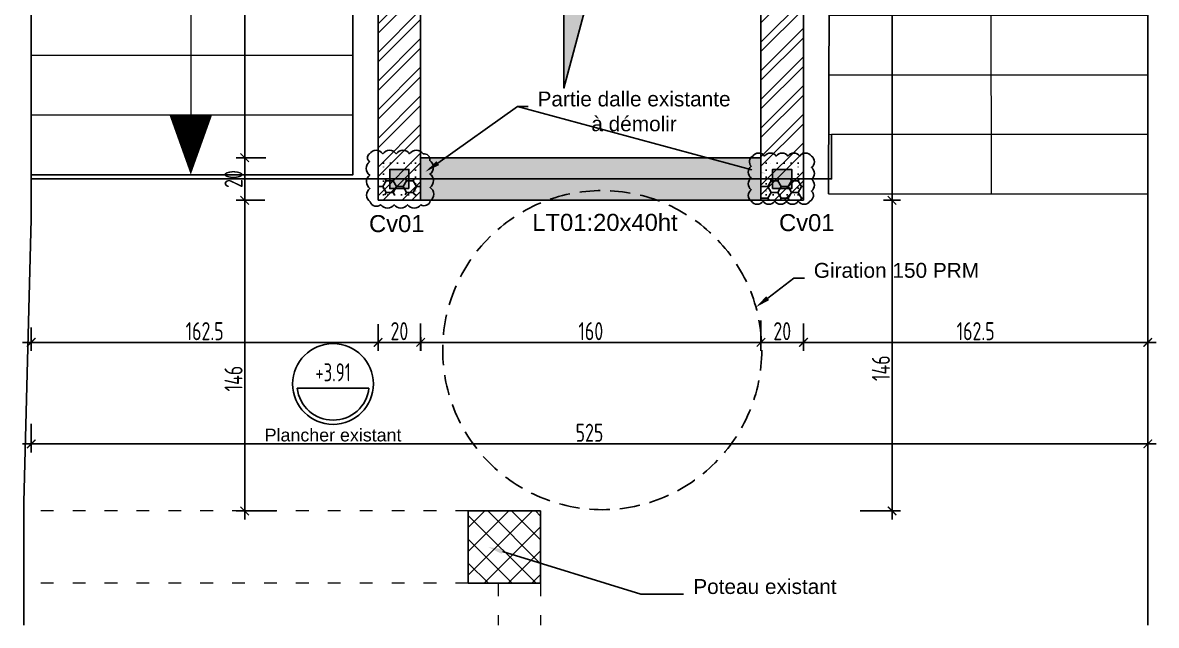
# Model space of a CAD drawing. Header units: millimetres. Extents: x -14819 to 43195, y -10328 to 20814.
# Drawn here: x 19606 to 20139, y -907 to -624 of the extents above; entities that cross this region are included whole.
import ezdxf
from ezdxf import colors
from ezdxf.entities.mleader import LeaderData, LeaderLine
from ezdxf.enums import TextEntityAlignment as Align
from ezdxf.math import Vec2, Vec3

# ---------------------------------------------------------------- set-up
doc = ezdxf.new("R2010")
doc.units = ezdxf.units.MM
doc.header["$PDMODE"] = 3
for name, pattern in [('ACAD_ISO03W100', [30, 12, -18]), ('CACHE', [9.525, 6.35, -3.175]), ('POINTILLE', [6.35, 0, -6.35])]:
    doc.linetypes.add(name, pattern=pattern)
for name, color, linetype, lineweight in [('-SOCNA- Fer- Coffrage', 173, 'Continuous', 25), ('Escalier', 8, 'Continuous', 18), ('Mur_coupe', 7, 'Continuous', 25), ('Mur_projeté', 8, 'ACAD_ISO03W100', 18)]:
    doc.layers.add(name, color=color, linetype=linetype, lineweight=lineweight)
doc.layers.add('-SOCNA- Textes', color=7, linetype='Continuous')
doc.layers.add('-SOCNA- Visible', color=66, linetype='Continuous', plot=False)
doc.styles.add('-ST-Arial', font='arial.ttf')
doc.styles.add('-ST-Isocp', font='isocp.shx', dxfattribs={"width": 0.8})
doc.dimstyles.new('Copie de -ST-25s', dxfattribs={"dimtxt": 8.5, "dimasz": 4, "dimexe": 4, "dimexo": 5, "dimgap": 1, "dimtad": 1, "dimdec": 1, "dimrnd": 0.5, "dimdsep": 46, "dimtxsty": '-ST-Isocp', "dimblk": 'ARCHTICK', "dimcen": 1.5, "dimdle": 4, "dimclrd": 30, "dimclre": 30, "dimclrt": 6, "dimadec": 1, "dimazin": 0, "dimtfac": 1, "dimtdec": 1, "dimtofl": 0, "dimtmove": 0, "dimatfit": 3, "dimfxl": 15, "dimfxlon": 1, "dimtolj": 1, "dimtzin": 0, "dimlwd": -1, "dimlwe": -1, "dimarcsym": 0})
pattern_1 = [(0, (-15551.389, -4113.263), (4.7625, 2.74963064), [3.175, -6.35]), (120, (-15551.389, -4113.263), (-4.7625, 2.74963066), [3.175, -6.35]), (60, (-15551.389, -4113.263), (1e-08, 5.4992613), [-6.35, 3.175])]

# ---------------------------------------------------------------- blocks, each defined once
blk = doc.blocks.new('A$C079E5DD5')
at = {"layer": 'Escalier', "color": 9}
for p, q in [((-1011.77, -1009.19, -195), (-861.51, -1009.15, -195)), ((-935.23, -1177.17, -195), (-935.27, -1009.17, -195)), ((-1011.76, -1037.19, -195), (-861.51, -1037.15, -195)), ((-1011.76, -1065.19, -195), (-861.51, -1065.15, -195)), ((-1011.75, -1093.19, -195), (-861.51, -1093.15, -195)), ((-1011.74, -1121.19, -195), (-861.51, -1121.15, -195)), ((-1011.74, -1149.19, -195), (-861.51, -1149.15, -195)), ((-1011.73, -1177.19, -195), (-861.51, -1177.15, -195))]:
    blk.add_line(p, q, dxfattribs=at)
at = {"layer": 'Escalier', "color": 9, "flags": 128}
blk.add_lwpolyline([(-1193.89, -916.17, 20, 0, 0), (-1221.89, -916.17, 0, 0, 0)], format="xyseb", dxfattribs=at)
blk.add_lwpolyline([(-1025.89, -916.52), (-1207.39, -916.5)], dxfattribs=at)
at = {"layer": 'Escalier', "color": 9, "elevation": -195, "flags": 128}
for points in [[(-1235.38, -1000.16), (-1386.66, -1000.16)], [(-1311.66, -1000.16), (-1311.63, -1140.16)], [(-1235.38, -1028.16), (-1386.66, -1028.16)], [(-1235.38, -1056.16), (-1386.66, -1056.16)], [(-1235.38, -1084.16), (-1386.66, -1084.16)], [(-1235.38, -1112.16), (-1386.66, -1112.16)], [(-1235.38, -1140.16), (-1386.66, -1140.16)]]:
    blk.add_lwpolyline(points, dxfattribs=at)
for points in [[(-935.27, -1037.17, 20, 0, 0), (-935.26, -1009.17, 0, 0, 0)], [(-1311.63, -1140.16, 20, 0, 0), (-1311.63, -1168.16, 0, 0, 0)]]:
    blk.add_lwpolyline(points, format="xyseb", dxfattribs=at)
at = {"layer": 'Mur_coupe', "color": 9}
for p, q in [((-1221.89, -990.2), (-1221.89, -840.18)), ((-1193.89, -990.2), (-1193.89, -840.18)), ((-1165.89, -990.2), (-1165.89, -840.18)), ((-1137.89, -990.2), (-1137.89, -840.18)), ((-1109.89, -990.2), (-1109.89, -840.18)), ((-1081.89, -990.2), (-1081.89, -840.18)), ((-1053.89, -990.2), (-1053.89, -840.18)), ((-1025.89, -990.2), (-1025.89, -840.18)), ((-1011.38, -990.17), (-1235.38, -990.17, -195)), ((-1011.38, -990.17, -195), (-1011.73, -1177.19, -195)), ((-1011.73, -1177.19), (-1011.38, -990.17))]:
    blk.add_line(p, q, dxfattribs=at)
at = {"layer": 'Mur_coupe', "color": 9, "elevation": -195, "flags": 128}
blk.add_lwpolyline([(-1235.38, -990.17), (-1235.38, -1168.16), (-1386.66, -1168.16)], dxfattribs=at)
blk = doc.blocks.new('_ArchTick')
at = {"color": 0, "linetype": 'ByBlock', "const_width": 0.15}
blk.add_lwpolyline([(-0.5, -0.5), (0.5, 0.5)], dxfattribs=at)
blk = doc.blocks.new('*D399')
at = {"layer": '-SOCNA- Fer- Coffrage', "color": 30, "ltscale": 1.5, "transparency": 16777216}
for p, q in [((19710.27, -703.44), (19710.27, -857.45)), ((19719.76, -707.44), (19706.27, -707.44)), ((19725.27, -853.45), (19706.27, -853.45))]:
    blk.add_line(p, q, dxfattribs=at)
at = {"layer": 'Defpoints', "color": 0, "ltscale": 1.5, "transparency": 16777216}
for p in [(19804.56, -707.44, -97.5), (19710.27, -853.45), (19815.4, -853.45)]:
    blk.add_point(p, dxfattribs=at)
at = {"layer": '-SOCNA- Fer- Coffrage', "color": 30, "ltscale": 1.5, "transparency": 16777216, "xscale": 4, "yscale": 4, "zscale": 4}
for p, rotation in [((19710.27, -707.44), 90), ((19710.27, -853.45), 270)]:
    blk.add_blockref('_ArchTick', p, dxfattribs=dict(at, rotation=rotation))
at = {"layer": '-SOCNA- Fer- Coffrage', "color": 6, "ltscale": 1.5, "transparency": 16777216, "insert": (19705.02, -791.25), "char_height": 8.5, "attachment_point": 5, "rotation": 90, "style": '-ST-Isocp'}
blk.add_mtext('\\A1;146', dxfattribs=at)
blk = doc.blocks.new('*D404')
at = {"layer": '-SOCNA- Fer- Coffrage', "color": 30, "ltscale": 1.5, "transparency": 16777216}
for p, q in [((20014.65, -503.44), (20014.65, -711.44)), ((20006.54, -507.44), (20018.65, -507.44)), ((20010.6, -707.44), (20018.65, -707.44))]:
    blk.add_line(p, q, dxfattribs=at)
at = {"layer": 'Defpoints', "color": 0, "ltscale": 1.5, "transparency": 16777216}
for p in [(19937.93, -507.44, -97.5), (19973.01, -707.44, -97.5), (20014.65, -707.44)]:
    blk.add_point(p, dxfattribs=at)
at = {"layer": '-SOCNA- Fer- Coffrage', "color": 30, "ltscale": 1.5, "transparency": 16777216, "xscale": 4, "yscale": 4, "zscale": 4}
for p, rotation in [((20014.65, -507.44), 90), ((20014.65, -707.44), 270)]:
    blk.add_blockref('_ArchTick', p, dxfattribs=dict(at, rotation=rotation))
at = {"layer": '-SOCNA- Fer- Coffrage', "color": 6, "ltscale": 1.5, "transparency": 16777216, "insert": (20009.4, -607.44), "char_height": 8.5, "attachment_point": 5, "rotation": 90, "style": '-ST-Isocp'}
blk.add_mtext('\\A1;200', dxfattribs=at)
blk = doc.blocks.new('*D405')
at = {"layer": '-SOCNA- Fer- Coffrage', "color": 30, "ltscale": 1.5, "transparency": 16777216}
for p, q in [((20014.65, -703.44), (20014.65, -857.45)), ((20010.6, -707.44), (20018.65, -707.44)), ((19999.65, -853.45), (20018.65, -853.45))]:
    blk.add_line(p, q, dxfattribs=at)
at = {"layer": 'Defpoints', "color": 0, "ltscale": 1.5, "transparency": 16777216}
for p in [(19973.01, -707.44, -97.5), (19849.4, -853.45), (20014.65, -853.45)]:
    blk.add_point(p, dxfattribs=at)
at = {"layer": '-SOCNA- Fer- Coffrage', "color": 30, "ltscale": 1.5, "transparency": 16777216, "xscale": 4, "yscale": 4, "zscale": 4}
for p, rotation in [((20014.65, -707.44), 90), ((20014.65, -853.45), 270)]:
    blk.add_blockref('_ArchTick', p, dxfattribs=dict(at, rotation=rotation))
at = {"layer": '-SOCNA- Fer- Coffrage', "color": 6, "ltscale": 1.5, "transparency": 16777216, "insert": (20009.4, -786.35), "char_height": 8.5, "attachment_point": 5, "rotation": 90, "style": '-ST-Isocp'}
blk.add_mtext('\\A1;146', dxfattribs=at)
blk = doc.blocks.new('*U333')
at = {"layer": '-SOCNA- Textes', "color": 1}
for p, q in [((-77, 6.3), (-77, 6.3)), ((-11.8, -19), (-79.3, -19)), ((-12, -32.8), (-12, -32.8))]:
    blk.add_line(p, q, dxfattribs=at)
blk.add_circle((-45.6, -15), 38, dxfattribs=at)
blk.add_arc((-45.6, -15), 34, 186.7563, 353.2437, dxfattribs=at)
at = {"layer": '-SOCNA- Textes', "color": 6, "style": '-ST-Isocp', "width": 0.75}
blk.add_attdef('NIVEAU_FINI', text='', height=14, dxfattribs=at).set_placement((-45.6, 32.7), align=Align.MIDDLE_CENTER)
at = {"layer": '-SOCNA- Textes', "style": '-ST-Isocp', "width": 0.75}
for tag, p in [('NIVEAU_BRUT', (-45.6, -4)), ('EPAISSEUR_DE_LA_DALLE', (-45.6, -34))]:
    blk.add_attdef(tag, text='', height=17, dxfattribs=at).set_placement(p, align=Align.MIDDLE_CENTER)
at = {"layer": '-SOCNA- Textes', "color": 6, "style": '-ST-Arial'}
blk.add_attdef('INFO', text='', height=12, dxfattribs=at).set_placement((-45.6, -63), align=Align.MIDDLE_CENTER)
blk = doc.blocks.new('*D406')
at = {"layer": '-SOCNA- Fer- Coffrage', "color": 30, "ltscale": 1.5, "transparency": 16777216}
for p, q in [((19609.89, -767.18), (19609.89, -778.2)), ((19773.01, -765.69), (19773.01, -778.2)), ((19605.89, -774.2), (19777.01, -774.2))]:
    blk.add_line(p, q, dxfattribs=at)
at = {"layer": 'Defpoints', "color": 0, "ltscale": 1.5, "transparency": 16777216}
for p in [(19609.89, -639.42, 195), (19773.01, -692.87, 97.5), (19773.01, -774.2)]:
    blk.add_point(p, dxfattribs=at)
at = {"layer": '-SOCNA- Fer- Coffrage', "color": 30, "ltscale": 1.5, "transparency": 16777216, "xscale": 4, "yscale": 4, "zscale": 4, "rotation": 180}
blk.add_blockref('_ArchTick', (19609.89, -774.2), dxfattribs=at)
at = {"layer": '-SOCNA- Fer- Coffrage', "color": 30, "ltscale": 1.5, "transparency": 16777216, "xscale": 4, "yscale": 4, "zscale": 4}
blk.add_blockref('_ArchTick', (19773.01, -774.2), dxfattribs=at)
at = {"layer": '-SOCNA- Fer- Coffrage', "color": 6, "ltscale": 1.5, "transparency": 16777216, "insert": (19691.45, -768.95), "char_height": 8.5, "attachment_point": 5, "style": '-ST-Isocp'}
blk.add_mtext('\\A1;162.5', dxfattribs=at)
blk = doc.blocks.new('*D407')
at = {"layer": '-SOCNA- Fer- Coffrage', "color": 30, "ltscale": 1.5, "transparency": 16777216}
for p, q in [((19773.01, -765.69), (19773.01, -778.2)), ((19793.01, -765.37), (19793.01, -778.2)), ((19769.01, -774.2), (19797.01, -774.2))]:
    blk.add_line(p, q, dxfattribs=at)
at = {"layer": 'Defpoints', "color": 0, "ltscale": 1.5, "transparency": 16777216}
for p in [(19773.01, -692.87, 97.5), (19793.01, -688.9, 97.5), (19793.01, -774.2)]:
    blk.add_point(p, dxfattribs=at)
at = {"layer": '-SOCNA- Fer- Coffrage', "color": 30, "ltscale": 1.5, "transparency": 16777216, "xscale": 4, "yscale": 4, "zscale": 4, "rotation": 180}
blk.add_blockref('_ArchTick', (19773.01, -774.2), dxfattribs=at)
at = {"layer": '-SOCNA- Fer- Coffrage', "color": 30, "ltscale": 1.5, "transparency": 16777216, "xscale": 4, "yscale": 4, "zscale": 4}
blk.add_blockref('_ArchTick', (19793.01, -774.2), dxfattribs=at)
at = {"layer": '-SOCNA- Fer- Coffrage', "color": 6, "ltscale": 1.5, "transparency": 16777216, "insert": (19783.01, -768.95), "char_height": 8.5, "attachment_point": 5, "style": '-ST-Isocp'}
blk.add_mtext('\\A1;20', dxfattribs=at)
blk = doc.blocks.new('*D408')
at = {"layer": '-SOCNA- Fer- Coffrage', "color": 30, "ltscale": 1.5, "transparency": 16777216}
for p, q in [((19953.01, -763.94), (19953.01, -778.2)), ((19793.02, -771.82), (19793.02, -778.2)), ((19789.02, -774.2), (19957.01, -774.2))]:
    blk.add_line(p, q, dxfattribs=at)
at = {"layer": 'Defpoints', "color": 0, "ltscale": 1.5, "transparency": 16777216}
for p in [(19953.01, -667.52, 97.5), (19793.02, -743.44, 97.5), (19953.01, -774.2)]:
    blk.add_point(p, dxfattribs=at)
at = {"layer": '-SOCNA- Fer- Coffrage', "color": 30, "ltscale": 1.5, "transparency": 16777216, "xscale": 4, "yscale": 4, "zscale": 4, "rotation": 180}
blk.add_blockref('_ArchTick', (19793.02, -774.2), dxfattribs=at)
at = {"layer": '-SOCNA- Fer- Coffrage', "color": 30, "ltscale": 1.5, "transparency": 16777216, "xscale": 4, "yscale": 4, "zscale": 4}
blk.add_blockref('_ArchTick', (19953.01, -774.2), dxfattribs=at)
at = {"layer": '-SOCNA- Fer- Coffrage', "color": 6, "ltscale": 1.5, "transparency": 16777216, "insert": (19873.01, -768.95), "char_height": 8.5, "attachment_point": 5, "style": '-ST-Isocp'}
blk.add_mtext('\\A1;160', dxfattribs=at)
blk = doc.blocks.new('*D409')
at = {"layer": '-SOCNA- Fer- Coffrage', "color": 30, "ltscale": 1.5, "transparency": 16777216}
for p, q in [((19953.01, -763.94), (19953.01, -778.2)), ((19973.01, -765.41), (19973.01, -778.2)), ((19949.01, -774.2), (19977.01, -774.2))]:
    blk.add_line(p, q, dxfattribs=at)
at = {"layer": 'Defpoints', "color": 0, "ltscale": 1.5, "transparency": 16777216}
for p in [(19953.01, -667.52, 97.5), (19973.01, -689.47, 97.5), (19973.01, -774.2)]:
    blk.add_point(p, dxfattribs=at)
at = {"layer": '-SOCNA- Fer- Coffrage', "color": 30, "ltscale": 1.5, "transparency": 16777216, "xscale": 4, "yscale": 4, "zscale": 4, "rotation": 180}
blk.add_blockref('_ArchTick', (19953.01, -774.2), dxfattribs=at)
at = {"layer": '-SOCNA- Fer- Coffrage', "color": 30, "ltscale": 1.5, "transparency": 16777216, "xscale": 4, "yscale": 4, "zscale": 4}
blk.add_blockref('_ArchTick', (19973.01, -774.2), dxfattribs=at)
at = {"layer": '-SOCNA- Fer- Coffrage', "color": 6, "ltscale": 1.5, "transparency": 16777216, "insert": (19963.01, -768.95), "char_height": 8.5, "attachment_point": 5, "style": '-ST-Isocp'}
blk.add_mtext('\\A1;20', dxfattribs=at)
blk = doc.blocks.new('*D410')
at = {"layer": '-SOCNA- Fer- Coffrage', "color": 30, "ltscale": 1.5, "transparency": 16777216}
for p, q in [((20134.89, -760.5), (20134.89, -778.2)), ((19973.01, -765.41), (19973.01, -778.2)), ((19969.01, -774.2), (20138.89, -774.2))]:
    blk.add_line(p, q, dxfattribs=at)
at = {"layer": 'Defpoints', "color": 0, "ltscale": 1.5, "transparency": 16777216}
for p in [(19973.01, -689.47, 97.5), (20134.89, -755.5), (20134.89, -774.2)]:
    blk.add_point(p, dxfattribs=at)
at = {"layer": '-SOCNA- Fer- Coffrage', "color": 30, "ltscale": 1.5, "transparency": 16777216, "xscale": 4, "yscale": 4, "zscale": 4, "rotation": 180}
blk.add_blockref('_ArchTick', (19973.01, -774.2), dxfattribs=at)
at = {"layer": '-SOCNA- Fer- Coffrage', "color": 30, "ltscale": 1.5, "transparency": 16777216, "xscale": 4, "yscale": 4, "zscale": 4}
blk.add_blockref('_ArchTick', (20134.89, -774.2), dxfattribs=at)
at = {"layer": '-SOCNA- Fer- Coffrage', "color": 6, "ltscale": 1.5, "transparency": 16777216, "insert": (20053.95, -768.95), "char_height": 8.5, "attachment_point": 5, "style": '-ST-Isocp'}
blk.add_mtext('\\A1;162.5', dxfattribs=at)
blk = doc.blocks.new('*D412')
at = {"layer": '-SOCNA- Fer- Coffrage', "color": 30, "ltscale": 1.5, "transparency": 16777216}
for p, q in [((20134.89, -806.96), (20134.89, -825.96)), ((19609.89, -812.47), (19609.89, -825.96)), ((20138.89, -821.96), (19605.89, -821.96))]:
    blk.add_line(p, q, dxfattribs=at)
at = {"layer": 'Defpoints', "color": 0, "ltscale": 1.5, "transparency": 16777216}
for p in [(19609.89, -629.38, 195), (20134.89, -637.32), (19609.89, -821.96)]:
    blk.add_point(p, dxfattribs=at)
at = {"layer": '-SOCNA- Fer- Coffrage', "color": 30, "ltscale": 1.5, "transparency": 16777216, "xscale": 4, "yscale": 4, "zscale": 4, "rotation": 180}
blk.add_blockref('_ArchTick', (19609.89, -821.96), dxfattribs=at)
at = {"layer": '-SOCNA- Fer- Coffrage', "color": 30, "ltscale": 1.5, "transparency": 16777216, "xscale": 4, "yscale": 4, "zscale": 4}
blk.add_blockref('_ArchTick', (20134.89, -821.96), dxfattribs=at)
at = {"layer": '-SOCNA- Fer- Coffrage', "color": 6, "ltscale": 1.5, "transparency": 16777216, "insert": (19872.39, -816.71), "char_height": 8.5, "attachment_point": 5, "style": '-ST-Isocp'}
blk.add_mtext('\\A1;525', dxfattribs=at)
blk = doc.blocks.new('A$C5A907F53')
at = {"layer": '-SOCNA- Fer- Coffrage', "ltscale": 1.5}
h = blk.add_hatch(color=244, dxfattribs=at)
h.dxf.hatch_style = 1
h.paths.add_polyline_path([(-3, 3), (-3, 12), (-12, 12), (-12, 3)])
at = {"layer": '-SOCNA- Fer- Coffrage', "color": 173, "ltscale": 1.5}
blk.add_lwpolyline([(-12, 12), (-3, 12), (-3, 3), (-12, 3)], close=True, dxfattribs=at)
at = {"layer": '-SOCNA- Visible', "color": 173, "linetype": 'POINTILLE', "ltscale": 0.5}
blk.add_lwpolyline([(-15, 15), (0, 15), (0, 0), (-15, 0)], close=True, dxfattribs=at)
blk = doc.blocks.new('A$C18E16860')
at = {"layer": '-SOCNA- Fer- Coffrage', "ltscale": 1.5}
h = blk.add_hatch(dxfattribs=at)
h.set_pattern_fill('ANSI32', color=8)
h.set_pattern_definition([(45, (-35558.8295, -8405.841), (-6.735192, 6.735192), []), (45, (-35554.339, -8405.841), (-6.735192, 6.735192), [])])
h.paths.add_polyline_path([(202.87, 0), (202.87, -200), (222.87, -200), (222.87, 0)])
h.paths.add_polyline_path([(42.87, -200), (42.87, 0), (22.87, 0), (22.87, -200)])
h = blk.add_hatch(color=54, dxfattribs=at)
h.dxf.hatch_style = 1
h.paths.add_polyline_path([(202.87, 0), (42.87, 0), (42.87, -15), (202.87, -15)])
h = blk.add_hatch(color=54, dxfattribs=at)
h.dxf.hatch_style = 1
h.paths.add_polyline_path([(122.67, -100.38), (163.18, -89.49), (110.22, -89.49), (110.22, -147.21)])
h = blk.add_hatch(color=54, dxfattribs=at)
h.dxf.hatch_style = 1
h.paths.add_polyline_path([(202.87, -180), (42.87, -180), (42.87, -200), (202.87, -200)])
at = {"layer": '-SOCNA- Fer- Coffrage', "color": 4, "ltscale": 1.5}
for p, q in [((22.87, -200), (22.87, 0)), ((42.87, 0), (22.87, 0)), ((42.87, -200), (42.87, 0)), ((202.87, 0), (202.87, -200)), ((202.87, 0), (222.87, 0)), ((222.87, 0), (222.87, -200)), ((22.87, -200), (42.87, -200)), ((222.87, -200), (202.87, -200))]:
    blk.add_line(p, q, dxfattribs=at)
at = {"layer": '-SOCNA- Fer- Coffrage', "color": 2, "ltscale": 1.5}
for p, q in [((42.87, 0), (202.87, 0)), ((42.87, -15), (202.87, -15)), ((42.87, -180), (202.87, -180)), ((42.87, -200), (202.87, -200))]:
    blk.add_line(p, q, dxfattribs=at)
at = {"layer": '-SOCNA- Fer- Coffrage', "color": 8, "ltscale": 1.5}
blk.add_lwpolyline([(110.22, -89.49), (163.18, -89.49), (122.67, -100.38), (110.22, -147.21)], close=True, dxfattribs=at)
at = {"layer": '-SOCNA- Fer- Coffrage', "color": 173, "ltscale": 1.5, "xscale": -1}
blk.add_blockref('A$C5A907F53', (25.37, -15), dxfattribs=at)
at = {"layer": '-SOCNA- Fer- Coffrage', "color": 173, "ltscale": 1.5}
blk.add_blockref('A$C5A907F53', (220.37, -15), dxfattribs=at)
at = {"layer": '-SOCNA- Fer- Coffrage', "color": 173, "ltscale": 1.5, "rotation": 180}
blk.add_blockref('A$C5A907F53', (25.37, -182.5), dxfattribs=at)
at = {"layer": '-SOCNA- Fer- Coffrage', "color": 173, "ltscale": 1.5, "xscale": -1, "rotation": 180}
blk.add_blockref('A$C5A907F53', (220.37, -182.5), dxfattribs=at)
blk = doc.blocks.new('*D413')
at = {"layer": '-SOCNA- Fer- Coffrage', "color": 30, "ltscale": 1.5, "transparency": 16777216}
for p, q in [((19720.27, -687.44), (19706.27, -687.44)), ((19710.27, -711.44), (19710.27, -683.44)), ((19719.82, -707.44), (19706.27, -707.44))]:
    blk.add_line(p, q, dxfattribs=at)
at = {"layer": 'Defpoints', "color": 0, "ltscale": 1.5, "transparency": 16777216}
for p in [(19710.27, -687.44), (19812.47, -687.44, 97.5), (19805.47, -707.44, 97.5)]:
    blk.add_point(p, dxfattribs=at)
at = {"layer": '-SOCNA- Fer- Coffrage', "color": 30, "ltscale": 1.5, "transparency": 16777216, "xscale": 4, "yscale": 4, "zscale": 4}
for p, rotation in [((19710.27, -687.44), 90), ((19710.27, -707.44), 270)]:
    blk.add_blockref('_ArchTick', p, dxfattribs=dict(at, rotation=rotation))
at = {"layer": '-SOCNA- Fer- Coffrage', "color": 6, "ltscale": 1.5, "transparency": 16777216, "insert": (19705.02, -697.44), "char_height": 8.5, "attachment_point": 5, "rotation": 90, "style": '-ST-Isocp'}
blk.add_mtext('\\A1;20', dxfattribs=at)
blk = doc.blocks.new('*D414')
at = {"layer": '-SOCNA- Fer- Coffrage', "color": 30, "ltscale": 1.5, "transparency": 16777216}
for p, q in [((19710.27, -691.44), (19710.27, -518.44)), ((19719.97, -522.44), (19706.27, -522.44)), ((19720.27, -687.44), (19706.27, -687.44))]:
    blk.add_line(p, q, dxfattribs=at)
at = {"layer": 'Defpoints', "color": 0, "ltscale": 1.5, "transparency": 16777216}
for p in [(19710.27, -522.44), (19807.7, -522.44, 97.5), (19812.47, -687.44, 97.5)]:
    blk.add_point(p, dxfattribs=at)
at = {"layer": '-SOCNA- Fer- Coffrage', "color": 30, "ltscale": 1.5, "transparency": 16777216, "xscale": 4, "yscale": 4, "zscale": 4}
for p, rotation in [((19710.27, -522.44), 90), ((19710.27, -687.44), 270)]:
    blk.add_blockref('_ArchTick', p, dxfattribs=dict(at, rotation=rotation))
at = {"layer": '-SOCNA- Fer- Coffrage', "color": 6, "ltscale": 1.5, "transparency": 16777216, "insert": (19705.02, -599.19), "char_height": 8.5, "attachment_point": 5, "rotation": 90, "style": '-ST-Isocp'}
blk.add_mtext('\\A1;165', dxfattribs=at)

msp = doc.modelspace()

# ---------------------------------------------------------------- hatches: boundary and pattern name
at = {"layer": '-SOCNA- Fer- Coffrage', "ltscale": 1.5}
h = msp.add_hatch(dxfattribs=at)
h.set_pattern_fill('HONEY', color=8)
h.set_pattern_definition(pattern_1)
h.paths.add_polyline_path([(19793.01, -697.42), (19773.01, -697.42), (19773.01, -704.94), (19793.01, -704.94)])
h = msp.add_hatch(dxfattribs=at)
h.set_pattern_fill('HONEY', color=8)
h.set_pattern_definition(pattern_1)
h.paths.add_polyline_path([(19953.01, -697.42), (19973.01, -697.42), (19973.01, -707.44), (19953.01, -707.44)])
h = msp.add_hatch(dxfattribs=at)
h.set_pattern_fill('ANSI37', color=30, scale=2.5)
h.set_pattern_definition([(45, (-13930.692, 382.0006), (-5.61266, 5.61266), []), (135, (-13930.692, 382.0006), (-5.61266, -5.61266), [])])
h.paths.add_polyline_path([(19815.4, -887.45), (19849.4, -887.45), (19849.4, -853.45), (19815.4, -853.45)])

# ---------------------------------------------------------------- linework, layer by layer
at = {"layer": '-SOCNA- Fer- Coffrage', "color": 173, "ltscale": 1.5}
for p, q in [((19778.01, -697.42), (19953.01, -697.42)), ((19953.01, -697.42), (19968.01, -697.42))]:
    msp.add_line(p, q, dxfattribs=at)
at = {"layer": '-SOCNA- Fer- Coffrage', "color": 8, "ltscale": 1.5}
msp.add_line((19609.89, -716.32), (19606.4, -849.32), dxfattribs=at)
at = {"layer": '-SOCNA- Fer- Coffrage', "color": 84}
for points in [[(19768.96, -685.58, -0.520567), (19775.25, -685.58, -0.520567), (19781.55, -685.58, -0.520567), (19787.84, -685.58, -0.520567), (19794.14, -685.58, -0.520567), (19797.28, -688.78, -0.520567), (19797.37, -695.08, -0.520567), (19797.46, -701.37, -0.520567), (19797.55, -707.67, -0.520567), (19793.14, -709.52, -0.520567), (19786.84, -709.52, -0.520567), (19780.55, -709.52, -0.520567), (19774.25, -709.52, -0.520567), (19769.28, -708.17, -0.520567), (19769.19, -701.88, -0.520567), (19769.1, -695.58, -0.520567), (19769.01, -689.29, -0.520567)], [(19976.73, -686.66, 0.520567), (19971.22, -686.66, 0.520567), (19965.71, -686.66, 0.520567), (19960.21, -686.66, 0.520567), (19954.7, -686.66, 0.520567), (19949.19, -686.66, 0.520567), (19948.45, -691.42, 0.520567), (19948.45, -696.93, 0.520567), (19948.45, -702.44, 0.520567), (19948.5, -707.89, 0.520567), (19954.01, -707.89, 0.520567), (19959.52, -707.89, 0.520567), (19965.02, -707.89, 0.520567), (19970.53, -707.89, 0.520567), (19976.04, -707.89, 0.520567), (19976.73, -703.07, 0.520567), (19976.73, -697.57, 0.520567), (19976.73, -692.06, 0.520567)]]:
    msp.add_lwpolyline(points, format="xyb", close=True, dxfattribs=at)
at = {"layer": '-SOCNA- Fer- Coffrage', "color": 3, "linetype": 'CACHE', "ltscale": 1.5}
msp.add_circle((19878.38, -777.86), 75, dxfattribs=at)
at = {"layer": 'Mur_coupe', "color": 4}
for p, q in [((20134.89, -367.42), (20134.89, -907.22)), ((19609.89, -716.32), (19609.89, -575.42)), ((19606.4, -907.22), (19606.4, -849.32)), ((19606.4, -849.32), (19606.4, -907.22)), ((19815.4, -853.45), (19849.4, -853.45)), ((19815.4, -887.45), (19815.4, -853.45)), ((19849.4, -853.45), (19849.4, -887.45)), ((19849.4, -887.45), (19815.4, -887.45))]:
    msp.add_line(p, q, dxfattribs=at)
at = {"layer": 'Mur_coupe', "color": 2}
for q in [(19609.89, -697.42), (19778.01, -697.42)]:
    msp.add_line((19762.51, -697.42), q, dxfattribs=at)
at = {"layer": 'Mur_coupe', "color": 2, "flags": 128}
msp.add_lwpolyline([(19968.01, -697.42), (19986.22, -697.42), (19986.22, -676.45), (20134.89, -676.42)], dxfattribs=at)
at = {"layer": 'Mur_projeté', "color": 8, "ltscale": 0.5}
for p, q in [((19815.4, -853.45), (19606.4, -853.45)), ((19815.4, -887.45), (19606.4, -887.45)), ((19829.4, -887.45), (19829.4, -907.22)), ((19849.4, -887.45), (19849.4, -907.22))]:
    msp.add_line(p, q, dxfattribs=at)

# ---------------------------------------------------------------- block references
at = {"layer": '-SOCNA- Fer- Coffrage', "color": 173, "ltscale": 1.5}
for name, p in [('A$C079E5DD5', (20996.56, 472.73, 390)), ('A$C18E16860', (19750.14, -507.44, 97.5))]:
    msp.add_blockref(name, p, dxfattribs=at)
at = {"layer": '-SOCNA- Textes', "ltscale": 1.5}
ref = msp.add_blockref('*U333', (19774.62, -786.27), dxfattribs=dict(at, xscale=0.5, yscale=0.5, zscale=0.5))
ref.add_attrib('NIVEAU_BRUT', '+3.91', dxfattribs={"height": 8.5, "style": '-ST-Isocp', "width": 0.75}).set_placement((19751.83, -788.28), align=Align.MIDDLE_CENTER)
ref.add_attrib('INFO', 'Plancher existant', dxfattribs={"color": 6, "height": 6, "style": '-ST-Arial'}).set_placement((19751.83, -817.78), align=Align.MIDDLE_CENTER)

# ---------------------------------------------------------------- texts
at = {"layer": '-SOCNA- Fer- Coffrage', "color": 2, "ltscale": 1.5, "char_height": 8, "attachment_point": 1, "style": '-ST-Arial'}
for s, insert in [('LT01:20x40ht', (19845.5, -713.8)), ('Cv01', (19961.51, -713.93)), ('Cv01', (19768.73, -714.39))]:
    msp.add_mtext_dynamic_manual_height_columns(s, width=302.2425, gutter_width=153.03, heights=[0], dxfattribs=dict(at, insert=insert))

# ---------------------------------------------------------------- dimensions: what is measured, and where the dimension line sits
at = {"layer": '-SOCNA- Fer- Coffrage', "color": 173, "ltscale": 1.5}
dim = msp.add_linear_dim(base=(20014.65, -707.44, 195), p1=(19937.93, -507.44, 97.5), p2=(19973.01, -707.44, 97.5), angle=90, dimstyle='Copie de -ST-25s', dxfattribs=at)
dim.commit()
dim.dimension.update_dxf_attribs({"geometry": '*D404', "text_midpoint": (20009.4, -607.44, 195)})
dim = msp.add_linear_dim(base=(19710.27, -522.44), p1=(19812.47, -687.44, 97.5), p2=(19807.7, -522.44, 97.5), angle=90, dimstyle='Copie de -ST-25s', override={"dimtmove": 1}, dxfattribs=at)
dim.commit()
dim.dimension.update_dxf_attribs({"geometry": '*D414', "text_midpoint": (19710.27, -599.19), "dimtype": 160})
for base, p1, p2, picture, middle in [((19609.89, -821.96), (20134.89, -637.32), (19609.89, -629.38, 195), '*D412', (19872.39, -816.71)), ((19953.01, -774.2), (19793.02, -743.44, 97.5), (19953.01, -667.52, 97.5), '*D408', (19873.01, -768.95)), ((19973.01, -774.2), (19953.01, -667.52, 97.5), (19973.01, -689.47, 97.5), '*D409', (19963.01, -768.95)), ((19793.01, -774.2), (19773.01, -692.87, 97.5), (19793.01, -688.9, 97.5), '*D407', (19783.01, -768.95))]:
    dim = msp.add_linear_dim(base=base, p1=p1, p2=p2, dimstyle='Copie de -ST-25s', override={"dimrnd": 1, "dimtmove": 1}, dxfattribs=at)
    dim.commit()
    dim.dimension.update_dxf_attribs({"geometry": picture, "text_midpoint": middle})
for base, p1, p2, text, override, picture, middle in [((19773.01, -774.2), (19609.89, -639.42, 195), (19773.01, -692.87, 97.5), '162.5', {"dimrnd": 1}, '*D406', (19691.45, -768.95)), ((20134.89, -774.2), (19973.01, -689.47, 97.5), (20134.89, -755.5), '<>.5', {"dimrnd": 1, "dimtmove": 1}, '*D410', (20053.95, -768.95))]:
    dim = msp.add_linear_dim(base=base, p1=p1, p2=p2, text=text, dimstyle='Copie de -ST-25s', override=override, dxfattribs=at)
    dim.commit()
    dim.dimension.update_dxf_attribs({"geometry": picture, "text_midpoint": middle})
dim = msp.add_linear_dim(base=(19710.27, -687.44), p1=(19805.47, -707.44, 97.5), p2=(19812.47, -687.44, 97.5), angle=90, dimstyle='Copie de -ST-25s', override={"dimrnd": 1}, dxfattribs=at)
dim.commit()
dim.dimension.update_dxf_attribs({"geometry": '*D413', "text_midpoint": (19705.02, -697.44)})
for base, p1, p2, picture, middle in [((19710.27, -853.45, 195), (19804.56, -707.44, 97.5), (19815.4, -853.45, 195), '*D399', (19710.27, -791.25, 195)), ((20014.65, -853.45, 195), (19973.01, -707.44, 97.5), (19849.4, -853.45, 195), '*D405', (20014.65, -786.35, 195))]:
    dim = msp.add_linear_dim(base=base, p1=p1, p2=p2, angle=90, dimstyle='Copie de -ST-25s', dxfattribs=at)
    dim.commit()
    dim.dimension.update_dxf_attribs({"geometry": picture, "text_midpoint": middle, "dimtype": 160})

# ---------------------------------------------------------------- leaders
at = {"layer": '-SOCNA- Fer- Coffrage', "color": 1, "ltscale": 1.5}
ml = msp.add_multileader_mtext('Standard', dxfattribs=at)
ml.set_content('Partie béton escalier  \\Pà démolir\\PVoir détail A', color=1, style='-ST-Arial')
ml.set_leader_properties(color=1, linetype='ByLayer', lineweight=-1)
ml.build(insert=Vec2(0, 0))
ml.multileader.update_dxf_attribs({"text_left_attachment_type": 7, "text_right_attachment_type": 7, "dogleg_length": 5, "arrow_head_size": 7})
ctx = ml.context
ctx.base_point, ctx.char_height, ctx.arrow_head_size, ctx.landing_gap_size, ctx.plane_origin = Vec3(19826.63, -556.05), 7, 7, 5, Vec3(19923.48, -572.44)
ctx.left_attachment, ctx.right_attachment, ctx.text_align_type = 7, 7, 1
notes = []
notes.append((ctx, [(1, (1, 1, 0), (19821.63, -556.05), (1, 0), 5, [(0, [(19961.73, -522.44)], 0, []), (1, [(19786.8, -519.83)], 0, [])])]))
ctx.mtext.insert, ctx.mtext.defined_height, ctx.mtext.alignment, ctx.mtext.flow_direction = Vec3(19875.9, -548.94), 1130.37, 2, 5
ml = msp.add_multileader_mtext('Standard', dxfattribs=at)
ml.set_content('Partie dalle existante\\Pà démolir', color=1, style='-ST-Arial')
ml.set_leader_properties(color=1, linetype='ByLayer', lineweight=-1)
ml.build(insert=Vec2(0, 0))
ml.multileader.update_dxf_attribs({"text_left_attachment_type": 7, "text_right_attachment_type": 7, "dogleg_length": 5, "arrow_head_size": 7})
ctx = ml.context
ctx.base_point, ctx.char_height, ctx.arrow_head_size, ctx.landing_gap_size, ctx.plane_origin = Vec3(19843.53, -663.41, 97.5), 7, 7, 5, Vec3(19936.37, -686.88, 97.5)
ctx.left_attachment, ctx.right_attachment, ctx.text_align_type = 7, 7, 1
notes.append((ctx, [(1, (1, 1, 0), (19838.53, -663.41, 97.5), (1, 0), 5, [(0, [(19955.51, -694.94, 97.5)], 0, []), (1, [(19795.34, -693.97, 97.5)], 0, [])])]))
ctx.mtext.insert, ctx.mtext.width, ctx.mtext.defined_height, ctx.mtext.alignment, ctx.mtext.flow_direction = Vec3(19893.34, -656.3, 97.5), 95.2043, 1130.37, 2, 5
ml = msp.add_multileader_mtext('Standard', dxfattribs=at)
ml.set_content('Giration 150 PRM', color=1, style='-ST-Arial')
ml.set_leader_properties(color=1, linetype='ByLayer', lineweight=-1)
ml.build(insert=Vec2(0, 0))
ml.multileader.update_dxf_attribs({"text_left_attachment_type": 7, "text_right_attachment_type": 7, "dogleg_length": 5, "arrow_head_size": 7})
ctx = ml.context
ctx.base_point, ctx.char_height, ctx.arrow_head_size, ctx.landing_gap_size, ctx.plane_origin = Vec3(19973.48, -743.99), 7, 7, 5, Vec3(19970.91, -770.32)
ctx.left_attachment, ctx.right_attachment, ctx.text_align_type = 7, 7, 1
notes.append((ctx, [(1, (1, 1, 0), (19968.48, -743.99), (1, 0), 5, [(0, [(19950.62, -757.7)], 0, [])])]))
ctx.mtext.insert, ctx.mtext.defined_height, ctx.mtext.alignment, ctx.mtext.flow_direction = Vec3(20016.71, -736.87), 1130.37, 2, 5
ml = msp.add_multileader_mtext('Standard', dxfattribs=at)
ml.set_content('Poteau existant', color=1, style='-ST-Arial')
ml.set_leader_properties(color=1, linetype='ByLayer', lineweight=-1)
ml.build(insert=Vec2(0, 0))
ml.multileader.update_dxf_attribs({"text_left_attachment_type": 7, "text_right_attachment_type": 7, "dogleg_length": 20, "arrow_head_size": 7})
ctx = ml.context
ctx.base_point, ctx.char_height, ctx.arrow_head_size, ctx.landing_gap_size, ctx.plane_origin = Vec3(19916.59, -892.6, 195), 7, 7, 5, Vec3(19945.34, -912.53, 195)
ctx.left_attachment, ctx.right_attachment, ctx.text_align_type = 7, 7, 1
notes.append((ctx, [(1, (1, 1, 0), (19896.59, -892.6, 195), (1, 0), 20, [(0, [(19824.75, -870.45, 195)], 0, [])])]))
ctx.mtext.insert, ctx.mtext.defined_height, ctx.mtext.alignment, ctx.mtext.flow_direction = Vec3(19954.88, -885.49, 195), 1130.37, 2, 5
for ctx, leaders in notes:
    for number, flags, end, landing, length, lines in leaders:
        leader = LeaderData()
        leader.index, (leader.has_last_leader_line, leader.has_dogleg_vector, leader.attachment_direction) = number, flags
        leader.last_leader_point, leader.dogleg_vector, leader.dogleg_length = Vec3(end), Vec3(landing), length
        for number, points, colour, breaks in lines:
            line = LeaderLine()
            line.index, line.vertices, line.color, line.breaks = number, Vec3.list(points), colors.encode_raw_color(colour), breaks
            leader.lines.append(line)
        ctx.leaders.append(leader)

doc.saveas('drawing.dxf')
